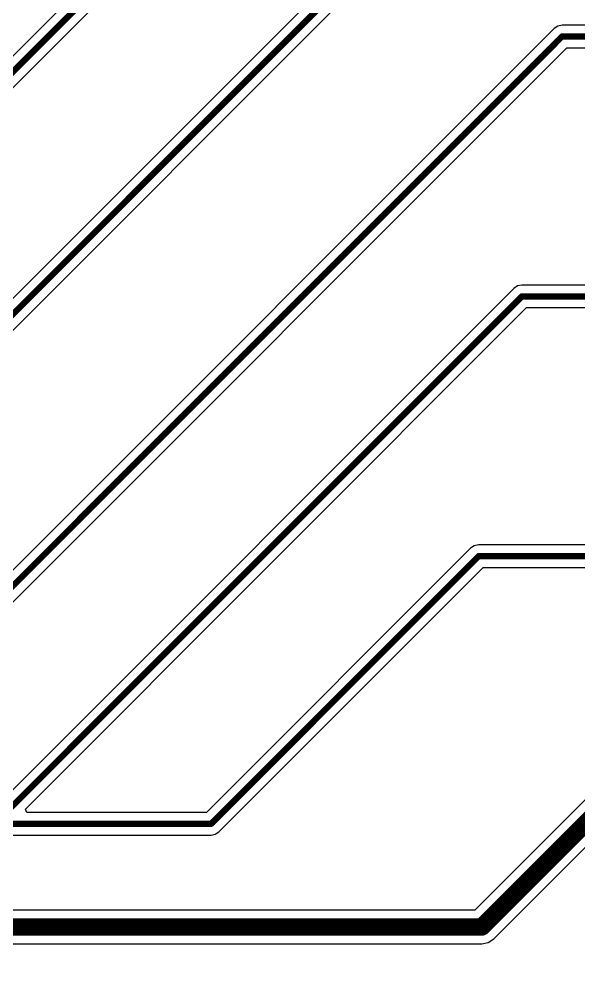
# Model space of a CAD drawing. Header units: inches. Extents: x -89 to 427, y -87 to 99.
# Drawn here: x 52.83 to 70.91, y -48.18 to -17.47 of the extents above; entities that cross this region are included whole.
import ezdxf

# ---------------------------------------------------------------- set-up
doc = ezdxf.new("R2010")
doc.units = ezdxf.units.IN
doc.layers.add('Board_Outline', color=56, linetype='Continuous')
doc.layers.add('Bottom Layer', color=5, linetype='Continuous')

msp = doc.modelspace()

# ---------------------------------------------------------------- linework, layer by layer
at = {"layer": 'Board_Outline'}
msp.add_lwpolyline([(87.312, 0, 0.254, 0.254, 1), (-87.312, 0, 0.254, 0.254, 1)], format="xyseb", close=True, dxfattribs=at)
at = {"layer": 'Bottom Layer'}
for p, q in [((70.152, -1.141), (30.101, -41.192)), ((30.761, -41.557), (70.559, -1.76)), ((69.619, -9.497), (37.442, -41.674)), ((38.127, -42.014), (70.026, -10.116)), ((70.102, -17.778), (45.748, -42.132)), ((70.219, -17.699), (70.102, -17.778)), ((70.102, -17.778), (70.102, -17.778)), ((70.358, -17.671), (70.219, -17.699)), ((74.183, -17.671), (70.358, -17.671)), ((70.358, -17.671), (70.358, -17.671)), ((46.433, -42.472), (70.508, -18.397)), ((70.508, -18.397), (71.86, -18.397)), ((68.924, -26.081), (68.806, -26.16)), ((69.063, -26.053), (68.924, -26.081)), ((74.215, -26.053), (69.063, -26.053)), ((69.063, -26.053), (69.063, -26.053)), ((68.806, -26.16), (52.377, -42.589)), ((68.806, -26.16), (68.806, -26.16)), ((53.037, -42.954), (69.213, -26.779)), ((69.213, -26.779), (71.827, -26.779)), ((67.409, -34.542), (58.879, -43.071)), ((67.527, -34.463), (67.409, -34.542)), ((67.409, -34.542), (67.409, -34.542)), ((67.666, -34.435), (67.527, -34.463)), ((74.246, -34.435), (67.666, -34.435)), ((67.666, -34.435), (67.666, -34.435)), ((59.286, -43.69), (67.816, -35.161)), ((67.816, -35.161), (71.77, -35.161)), ((74.235, -39.526), (67.543, -46.218)), ((68.153, -47.146), (75.004, -40.295)), ((53.086, -43.071), (53.037, -42.954)), ((58.879, -43.071), (53.086, -43.071)), ((-28.688, -43.797), (59.03, -43.797)), ((59.03, -43.797), (59.168, -43.769)), ((59.03, -43.797), (59.03, -43.797)), ((59.168, -43.769), (59.286, -43.69)), ((67.543, -46.218), (-6.495, -46.218)), ((67.769, -47.305), (67.977, -47.264)), ((67.977, -47.264), (68.153, -47.146)), ((-6.086, -47.305), (67.769, -47.305))]:
    msp.add_line(p, q, dxfattribs=at)
for points in [[(30.251, -41.554, 0.203, 0.203, 0), (70.409, -1.397, 0.203, 0.203, 0)], [(37.592, -42.037, 0.203, 0.203, 0), (69.875, -9.754, 0.203, 0.203, 0)], [(45.898, -42.494, 0.203, 0.203, 0), (70.358, -18.034, 0.203, 0.203, 0)], [(70.358, -18.034, 0.203, 0.203, 0), (74.184, -18.034, 0.203, 0.203, 0)], [(52.527, -42.951, 0.203, 0.203, 0), (69.063, -26.416, 0.203, 0.203, 0)], [(69.063, -26.416, 0.203, 0.203, 0), (74.215, -26.416, 0.203, 0.203, 0)], [(59.03, -43.434, 0.203, 0.203, 0), (67.666, -34.798, 0.203, 0.203, 0)], [(67.666, -34.798, 0.203, 0.203, 0), (74.246, -34.798, 0.203, 0.203, 0)], [(67.769, -46.761, 0.559, 0.559, 0), (75.489, -39.041, 0.559, 0.559, 0)], [(-28.688, -43.434, 0.203, 0.203, 0), (59.03, -43.434, 0.203, 0.203, 0)], [(-6.629, -46.761, 0.559, 0.559, 0), (67.769, -46.761, 0.559, 0.559, 0)]]:
    msp.add_lwpolyline(points, format="xyseb", dxfattribs=at)
for points in [[(70.307, -18.034, 0.102, 0.102, 1), (70.409, -18.034, 0.102, 0.102, 1)], [(70.307, -18.034, 0.102, 0.102, 1), (70.409, -18.034, 0.102, 0.102, 1)], [(69.012, -26.416, 0.102, 0.102, 1), (69.113, -26.416, 0.102, 0.102, 1)], [(69.012, -26.416, 0.102, 0.102, 1), (69.113, -26.416, 0.102, 0.102, 1)], [(67.615, -34.798, 0.102, 0.102, 1), (67.716, -34.798, 0.102, 0.102, 1)], [(67.615, -34.798, 0.102, 0.102, 1), (67.716, -34.798, 0.102, 0.102, 1)], [(58.979, -43.434, 0.102, 0.102, 1), (59.08, -43.434, 0.102, 0.102, 1)], [(58.979, -43.434, 0.102, 0.102, 1), (59.08, -43.434, 0.102, 0.102, 1)], [(67.629, -46.761, 0.279, 0.279, 1), (67.908, -46.761, 0.279, 0.279, 1)], [(67.629, -46.761, 0.279, 0.279, 1), (67.908, -46.761, 0.279, 0.279, 1)]]:
    msp.add_lwpolyline(points, format="xyseb", close=True, dxfattribs=at)

doc.saveas('drawing.dxf')
